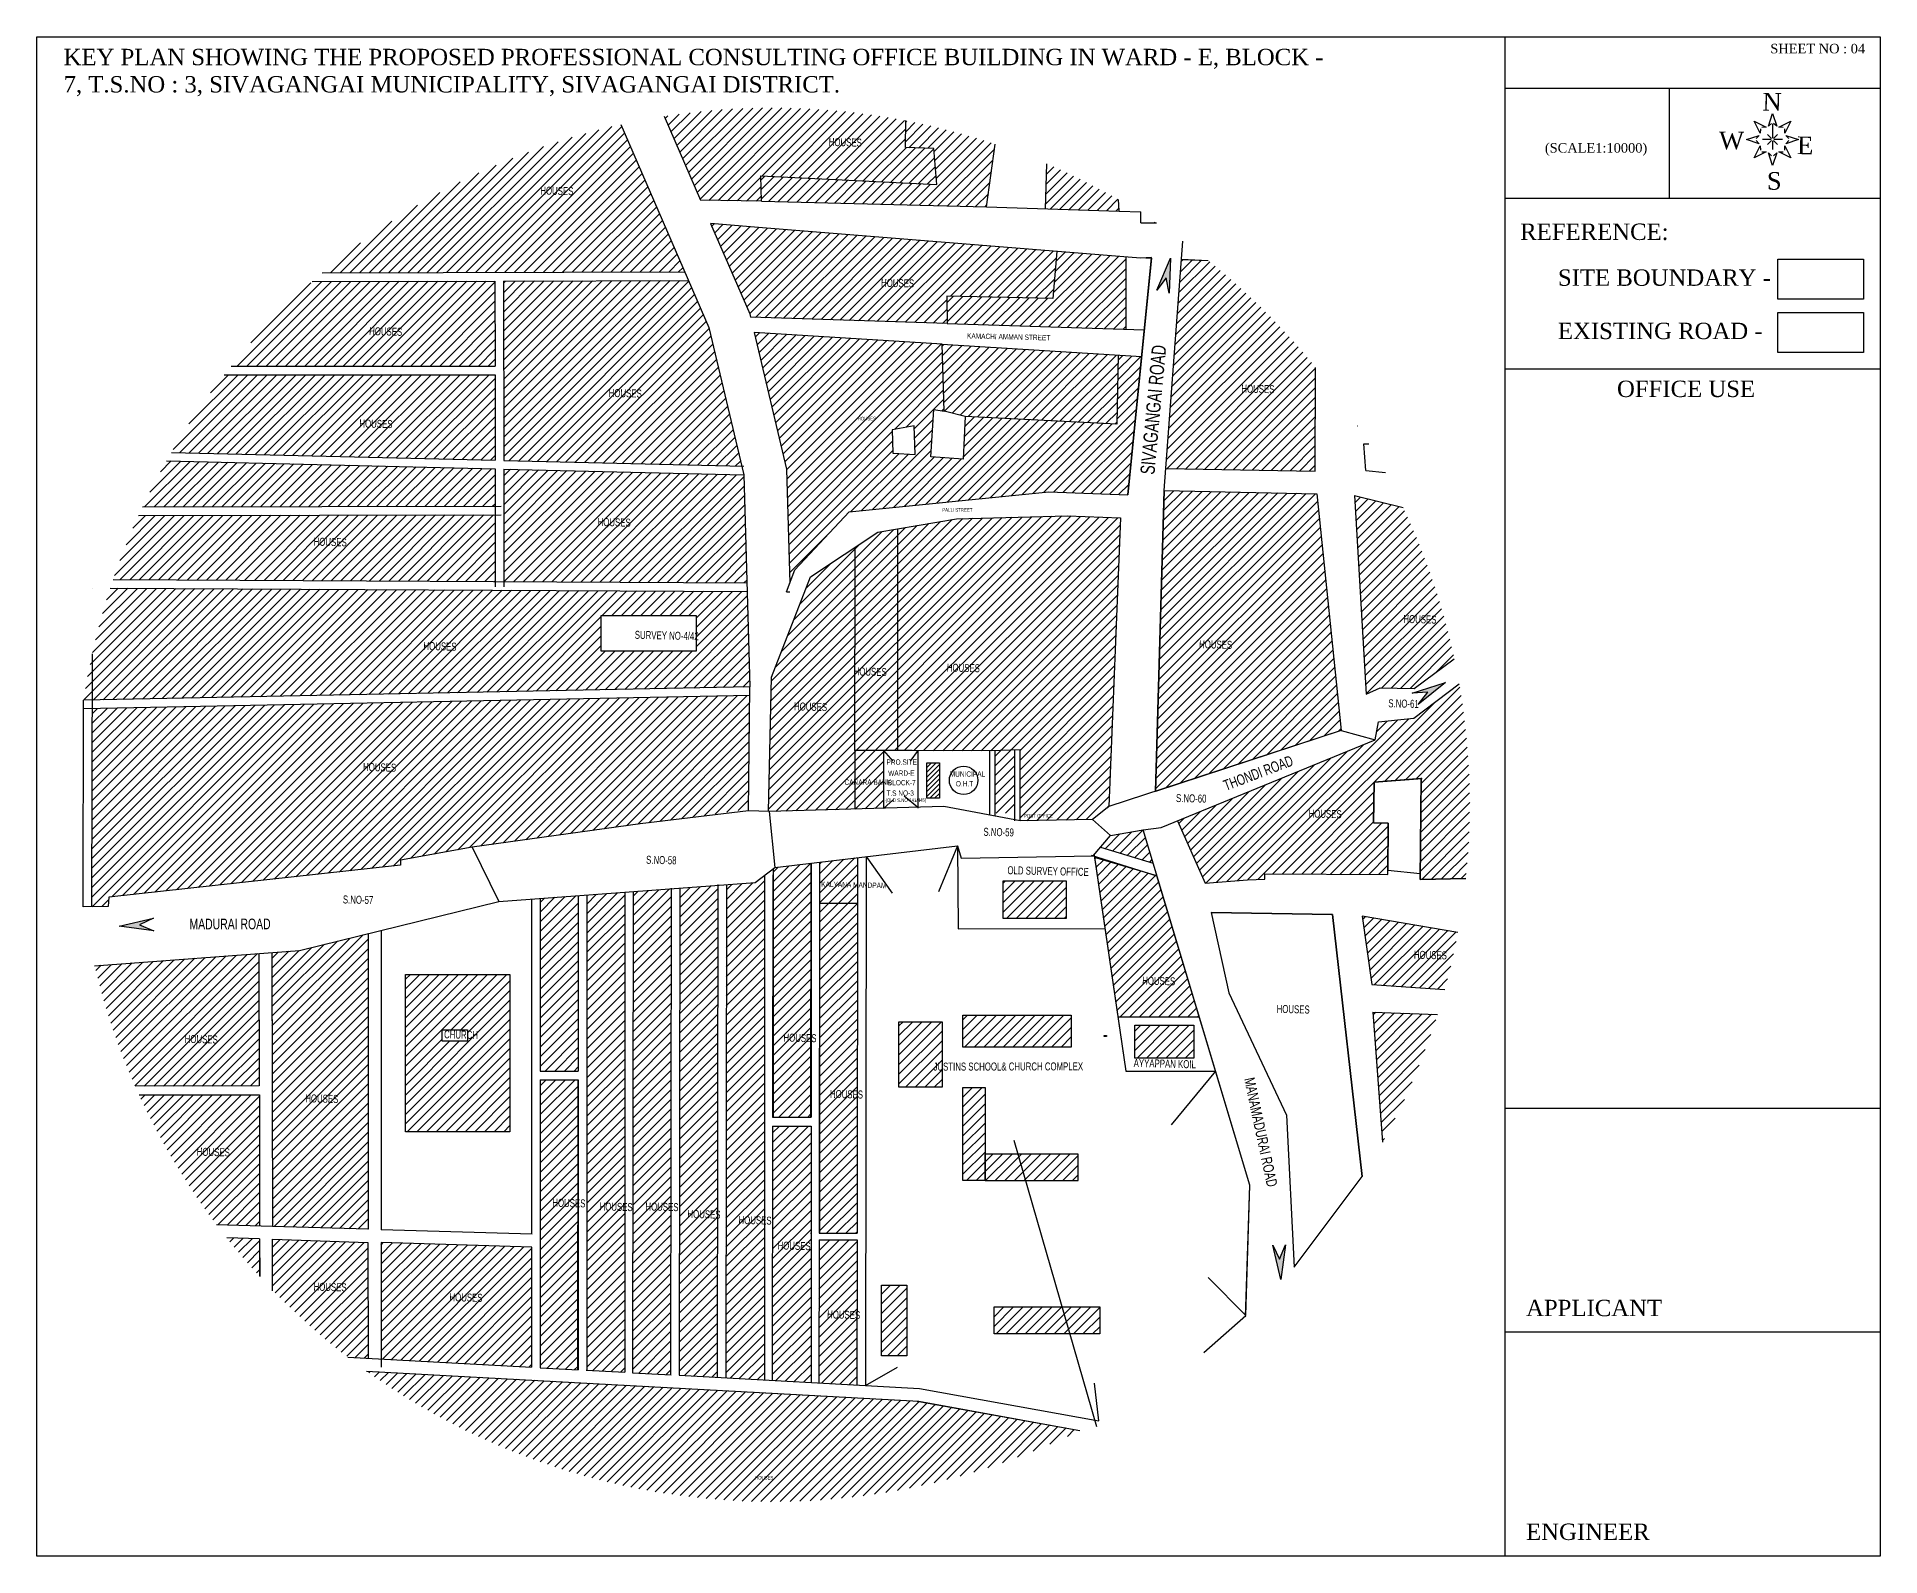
# Model space of a CAD drawing. Header units: metres. Extents: x 3520 to 17931, y 2577 to 6638.
# Drawn here: x 8420 to 9975, y 2774 to 4055 of the extents above; entities that cross this region are included whole.
import ezdxf

# ---------------------------------------------------------------- set-up
doc = ezdxf.new("R2010")
doc.units = ezdxf.units.M
doc.header["$MEASUREMENT"] = 0
doc.layers.add('LOCATION_PLAN', color=7, linetype='Continuous')
doc.styles.add('3', font='sanss___.ttf', dxfattribs={"width": 0.7, "height": 2})
doc.styles.add('ANAND', font='times.ttf')
doc.styles.get("Standard").update_dxf_attribs({"font": 'times.ttf'})
pattern_1 = [(45, (-4132928.9994, -2391192.935), (-4.0678315164, 4.0678315164), [])]
pattern_2 = [(45, (-4022.319, -4088.495), (-4.0678315, 4.0678315), [])]

msp = doc.modelspace()

# ---------------------------------------------------------------- hatches: boundary and pattern name
h = msp.add_hatch()
h.set_pattern_fill('ANSI31', color=8, scale=1.8119)
h.set_pattern_definition(pattern_2)
h.paths.add_polyline_path([(9153.257, 3984.705, 0.08733478), (8949.509, 3988.327), (8980.152, 3917.599), (9031.678, 3916.662), (9031.045, 3938.137), (9179.602, 3930.899), (9176.96, 3961.24), (9153.179, 3961.899)])
h = msp.add_hatch()
h.set_pattern_fill('ANSI31', color=8, scale=1.8119)
h.set_pattern_definition(pattern_1)
h.paths.add_polyline_path([(9016.616, 3685.907), (8814.2, 3690.845), (8814.288, 3595.859), (9019.257, 3594.787)])
h.paths.add_polyline_path([(8987.192, 3810.197), (8970.029, 3849.811), (8814.053, 3849.398), (8814.193, 3698.095), (9014.89, 3693.199)])
h.paths.add_polyline_path([(8806.805, 3849.379), (8652.78, 3848.971, 0.04213768), (8584.299, 3777.622), (8806.872, 3777.69)])
h.paths.add_polyline_path([(8806.879, 3770.443), (8578.523, 3770.373, 0.03370572), (8533.991, 3704.931), (8806.946, 3698.272)])
h.paths.add_polyline_path([(8806.989, 3652.186), (8506.302, 3651.615, 0.02474606), (8484.822, 3597.583), (8807.041, 3595.897)])
h.paths.add_polyline_path([(8913.024, 3981.384, 0.12136593), (8661.2, 3856.241), (8966.892, 3857.051)])
h = msp.add_hatch()
h.set_pattern_fill('ANSI31', color=8, scale=1.8119)
h.set_pattern_definition(pattern_1)
h.paths.add_polyline_path([(9339.018, 3869.617), (9280.566, 3874.32), (9277.222, 3834.585), (9187.814, 3836.773), (9188.252, 3813.58), (9339.018, 3808.766)])
h.paths.add_polyline_path([(9332.444, 3786.885), (9183.869, 3796.075), (9185.804, 3739.664), (9203.379, 3735.277), (9331.233, 3728.696)])
h.paths.add_polyline_path([(9228.661, 3964.776, 0.03320942), (9153.257, 3984.705), (9153.179, 3961.899), (9176.96, 3961.24), (9179.602, 3930.899), (9031.045, 3938.137), (9031.678, 3916.662), (9221.449, 3912.056)])
h.paths.add_polyline_path([(9272.251, 3948.145), (9270.986, 3910.396), (9333.282, 3908.307), (9332.688, 3918.078, 0.02873469)])
edge = h.paths.add_edge_path()
edge.add_line((9385.728, 3867.639), (9372.506, 3691.318))
edge.add_line((9372.506, 3691.318), (9498.601, 3688.92))
edge.add_line((9498.601, 3688.92), (9498.822, 3776.469))
edge.add_arc((9041.095, 3407.726), 587.78, 38.854809, 51.329466)
edge.add_line((9408.364, 3866.636), (9385.728, 3867.639))
h = msp.add_hatch()
h.set_pattern_fill('ANSI31', color=8, scale=1.8119)
h.set_pattern_definition(pattern_2)
h.paths.add_polyline_path([(9280.566, 3874.32), (9032.336, 3894.292), (8988.73, 3897.8), (9021.717, 3821.663), (9022.377, 3818.876), (9188.252, 3813.58), (9187.814, 3836.773), (9277.222, 3834.585)])
h.paths.add_polyline_path([(9183.869, 3796.075), (9025.455, 3805.874), (9052.732, 3690.655), (9055.516, 3594.597), (9059.804, 3605.723), (9105.53, 3654.641), (9274.06, 3671.6), (9340.688, 3668.991), (9352.218, 3785.662), (9332.444, 3786.885), (9331.233, 3728.696), (9203.379, 3735.277), (9201.621, 3699.302), (9174.38, 3701.057), (9177.016, 3740.98), (9185.804, 3739.664)])
h.paths.add_polyline_path([(9141.868, 3723.87), (9160.32, 3727.38), (9161.199, 3703.251), (9142.307, 3704.128)], flags=16)
h = msp.add_hatch(color=256)
h.dxf.hatch_style = 1
h.paths.add_polyline_path([(9376.65, 3868.749), (9365.118, 3841.993), (9372.996, 3852.01), (9375.376, 3839.17)])
h = msp.add_hatch()
h.set_pattern_fill('ANSI31', color=8, scale=1.8119)
h.set_pattern_definition(pattern_1)
h.paths.add_polyline_path([(8806.952, 3691.022), (8529.868, 3697.782, 0.01865403), (8509.67, 3658.869), (8806.982, 3659.434)])
h = msp.add_hatch()
h.set_pattern_fill('ANSI31', color=8, scale=1.8119)
h.set_pattern_definition(pattern_1)
h.paths.add_polyline_path([(9499.827, 3670.05), (9371.107, 3672.655), (9363.999, 3419.02), (9520.351, 3470.322)])
h = msp.add_hatch()
h.set_pattern_fill('ANSI31', color=8, scale=1.8119)
h.set_pattern_definition(pattern_1)
h.paths.add_polyline_path([(9572.762, 3658.357), (9531.85, 3668.455), (9541.66, 3500.895), (9553.262, 3506.384), (9581.965, 3505.774), (9615.846, 3530.799, 0.05745417)])
h = msp.add_hatch()
h.set_pattern_fill('ANSI31', color=8, scale=1.8119)
h.set_pattern_definition(pattern_1)
h.paths.add_polyline_path([(9110.701, 3624.989), (9073.042, 3599.948), (9040.076, 3515.322), (9037.497, 3401.92), (9038.111, 3401.897), (9110.225, 3403.963), (9110.226, 3453.591)])
h.paths.add_polyline_path([(9146.647, 3640.524), (9129.709, 3637.629), (9110.701, 3624.989), (9110.226, 3453.591), (9134.601, 3453.488), (9146.643, 3453.437)])
h.paths.add_polyline_path([(9134.601, 3453.488), (9110.226, 3453.591), (9110.225, 3403.963), (9134.599, 3404.661)])
h.paths.add_polyline_path([(9334.492, 3649.587), (9289.584, 3651.38), (9196.173, 3648.989), (9146.647, 3640.524), (9146.643, 3453.437), (9158.685, 3453.386), (9224.099, 3453.109), (9224.099, 3453.295), (9249.671, 3453.922), (9249.858, 3394.066), (9310.788, 3395.271), (9324.663, 3406.114)])
h = msp.add_hatch()
h.set_pattern_fill('ANSI31', color=8, scale=1.8119)
h.set_pattern_definition(pattern_2)
h.paths.add_polyline_path([(9019.467, 3587.538), (8482.405, 3590.348, 0.04136907), (8459.963, 3495.88), (9021.798, 3507.121)])
h.paths.add_polyline_path([(8896.518, 3567.289), (8976.527, 3567.289), (8976.527, 3537.337), (8896.518, 3537.337)], flags=16)
h.paths.add_polyline_path([(8923.503, 3546.387), (8961.152, 3546.452), (8961.14, 3553.508), (8923.49, 3553.442)], flags=8)
h.paths.add_polyline_path([(8745.692, 3537.388), (8759.425, 3537.412), (8759.416, 3542.116), (8745.684, 3542.092)], flags=24)
h = msp.add_hatch()
h.set_pattern_fill('ANSI31', color=8, scale=1.8119)
h.set_pattern_definition(pattern_1)
h.paths.add_polyline_path([(9021.713, 3499.87), (8467.198, 3488.775), (8466.911, 3321.691), (8480.601, 3321.927), (8481.21, 3329.836), (8727.136, 3356.629), (8727.136, 3360.877), (8787.636, 3371.996), (8929.407, 3391.664), (8979.905, 3397.675), (9020.591, 3404.358)])
h = msp.add_hatch()
h.set_pattern_fill('ANSI31', color=8, scale=1.8119)
h.set_pattern_definition(pattern_1)
h.paths.add_polyline_path([(9560.244, 3392.134), (9547.617, 3392.589), (9548.302, 3426.68), (9587.965, 3429.727), (9587.191, 3344.718), (9625.58, 3345.57, 0.02649229), (9628.875, 3407.726, 0.04358685), (9619.976, 3509.621), (9581.863, 3480.706), (9552.068, 3477.553), (9549.171, 3462.546), (9382.56, 3394.085), (9405.804, 3341.64), (9441.559, 3344.535), (9456.115, 3344.822), (9456.115, 3349.417), (9559.769, 3348.934)])
h.paths.add_polyline_path([(9618.893, 3299.862), (9538.177, 3313.728), (9546.26, 3256.222), (9607.839, 3251.882, 0.02095111)])
h.paths.add_polyline_path([(9601.616, 3230.801), (9547.229, 3232.858), (9555.404, 3123.17, 0.0499437)])
h = msp.add_hatch(color=256)
h.dxf.hatch_style = 1
h.paths.add_polyline_path([(9608.478, 3510.778), (9580.733, 3501.886), (9593.46, 3502.531), (9585.346, 3492.299)])
h = msp.add_hatch()
h.set_pattern_fill('ANSI31', color=256, scale=1.8119)
h.set_pattern_definition(pattern_1)
h.paths.add_polyline_path([(9245.142, 3453.811), (9228.629, 3453.406), (9228.629, 3400.666), (9245.308, 3400.518)])
h = msp.add_hatch()
h.set_pattern_fill('ANSI31', color=256, scale=0.90595)
h.set_pattern_definition([(45, (-2061859.8746, -1193654.715), (-2.0339157582, 2.0339157582), [])])
h.paths.add_polyline_path([(9181.706, 3443.022), (9171.032, 3443.022), (9171.032, 3413.252), (9181.706, 3413.252)])
h = msp.add_hatch()
h.set_pattern_fill('ANSI31', color=256, scale=1.8119)
h.set_pattern_definition(pattern_1)
h.paths.add_polyline_path([(9353.481, 3386.587), (9325.96, 3381.701), (9317.646, 3372.017), (9361.891, 3358.535)])
h = msp.add_hatch()
h.set_pattern_fill('ANSI31', color=8, scale=1.8119)
h.set_pattern_definition(pattern_1)
h.paths.add_polyline_path([(9112.612, 3363.13), (9080.624, 3359.328), (9080.624, 3046.265), (9112.19, 3046.265)])
h.paths.add_polyline_path([(9073.332, 3358.461), (9042.802, 3354.832), (9041.344, 3353.7), (9041.344, 3144.373), (9073.047, 3144.373)])
h.paths.add_polyline_path([(9034.097, 3348.071), (9026.29, 3342.008), (9002.02, 3340.231), (9001.466, 2924.424), (9034.097, 2922.647)])
h.paths.add_polyline_path([(8994.772, 3339.7), (8962.74, 3337.355), (8962.193, 2926.561), (8994.219, 2924.818)])
h.paths.add_polyline_path([(8955.492, 3336.824), (8923.46, 3334.478), (8922.92, 2928.699), (8954.946, 2926.956)])
h.paths.add_polyline_path([(8916.257, 3333.951), (8884.225, 3331.605), (8884.225, 2930.805), (8916.257, 2929.062)])
h.paths.add_polyline_path([(8876.932, 3331.071), (8844.945, 3328.728), (8844.945, 3183.087), (8876.735, 3183.087)])
h.paths.add_polyline_path([(8876.725, 3175.839), (8844.945, 3175.839), (8844.945, 2932.943), (8876.399, 2931.231)])
h = msp.add_hatch()
h.set_pattern_fill('ANSI31', color=8, scale=1.8119)
h.set_pattern_definition(pattern_1)
h.paths.add_polyline_path([(9396.175, 3221.742), (9346.457, 3221.742), (9346.457, 3194.11), (9396.175, 3194.11)])
h.paths.add_polyline_path([(9365.107, 3347.81), (9312.387, 3363.222), (9332.088, 3228.719), (9400.815, 3228.719)])
h = msp.add_hatch()
h.set_pattern_fill('ANSI31', color=8, scale=1.8119)
h.set_pattern_definition(pattern_1)
h.paths.add_polyline_path([(9288.588, 3343.55), (9235.329, 3343.55), (9235.329, 3311.747), (9288.588, 3311.747)])
h = msp.add_hatch(color=256)
h.dxf.hatch_style = 1
h.paths.add_polyline_path([(8507.135, 3306.318), (8518.853, 3312.083), (8490.033, 3305.306), (8518.911, 3301.444)])
h = msp.add_hatch()
h.set_pattern_fill('ANSI31', color=8, scale=1.8119)
h.set_pattern_definition(pattern_1)
h.paths.add_polyline_path([(8699.993, 3299.066), (8642.064, 3284.815), (8618.629, 3283.064), (8619.19, 3052.111), (8699.993, 3049.666), (8699.993, 3163.632)])
h = msp.add_hatch()
h.set_pattern_fill('ANSI31', color=8, scale=1.8119)
h.set_pattern_definition(pattern_1)
h.paths.add_polyline_path([(8607.76, 3282.252), (8469.223, 3271.901, 0.04567355), (8503.387, 3170.332), (8608.031, 3170.623)])
h = msp.add_hatch()
h.set_pattern_fill('ANSI31', color=8, scale=1.8119)
h.set_pattern_definition(pattern_1)
h.paths.add_polyline_path([(8783.681, 3217.856), (8783.681, 3208.242), (8762.205, 3208.242), (8762.205, 3217.856)])
h.paths.add_polyline_path([(8819.453, 3264.68), (8731.302, 3264.68), (8731.302, 3131.876), (8819.453, 3131.876)])
h = msp.add_hatch()
h.set_pattern_fill('ANSI31', color=8, scale=1.8119)
h.set_pattern_definition(pattern_1)
h.paths.add_polyline_path([(9183.879, 3224.59), (9147.567, 3224.59), (9147.567, 3169.618), (9183.879, 3169.618)])
h = msp.add_hatch()
h.set_pattern_fill('ANSI31', color=8, scale=1.8119)
h.set_pattern_definition(pattern_1)
h.paths.add_polyline_path([(9292.815, 3230.148), (9201.448, 3230.148), (9201.448, 3203.247), (9292.815, 3203.247)])
h = msp.add_hatch()
h.set_pattern_fill('ANSI31', color=8, scale=1.8119)
h.set_pattern_definition(pattern_1)
h.paths.add_polyline_path([(8608.309, 3163.032), (8506.669, 3163.032, 0.05439406), (8572.013, 3053.539), (8608.309, 3052.441)])
h = msp.add_hatch()
h.set_pattern_fill('ANSI31', color=8, scale=1.8119)
h.set_pattern_definition(pattern_1)
h.paths.add_polyline_path([(9220.191, 3113.104), (9220.191, 3169.245), (9201.448, 3169.245), (9201.448, 3090.881), (9220.191, 3090.881)])
h.paths.add_polyline_path([(9298.671, 3113.104), (9220.191, 3113.104), (9220.191, 3090.881), (9298.671, 3090.881)])
h = msp.add_hatch()
h.set_pattern_fill('ANSI31', color=8, scale=1.8119)
h.set_pattern_definition(pattern_1)
h.paths.add_polyline_path([(9073.377, 3136.598), (9041.018, 3136.598), (9040.732, 2922.286), (9073.377, 2920.509)])
h.paths.add_polyline_path([(9112.182, 3040.84), (9080.156, 3040.84), (9079.996, 2920.149), (9112.019, 2918.406)])
h = msp.add_hatch()
h.set_pattern_fill('ANSI31', color=8, scale=1.8119)
h.set_pattern_definition(pattern_1)
h.paths.add_polyline_path([(8699.707, 3038.431), (8619.323, 3041.226), (8619.323, 2998.343, 0.03621572), (8682.808, 2941.768), (8699.985, 2940.833)])
h.paths.add_polyline_path([(8837.697, 3034.624), (8710.864, 3038.461), (8710.864, 2940.241), (8837.697, 2933.338)])
h.paths.add_polyline_path([(8608.309, 3041.564), (8580.634, 3042.402, 0.01812858), (8608.309, 3010.004)])
h = msp.add_hatch(color=256)
h.dxf.hatch_style = 1
h.paths.add_polyline_path([(9473.501, 3036.308), (9468.575, 3024.555), (9462.862, 3036.298), (9469.51, 3007.448)])
h = msp.add_hatch()
h.set_pattern_fill('ANSI31', color=8, scale=1.8119)
h.set_pattern_definition(pattern_1)
h.paths.add_polyline_path([(9154.163, 3002.539), (9132.814, 3002.539), (9132.814, 2942.999), (9154.163, 2942.999)])
h = msp.add_hatch()
h.set_pattern_fill('ANSI31', color=256, scale=1.8119)
h.set_pattern_definition(pattern_1)
h.paths.add_polyline_path([(9316.851, 2984.215), (9227.778, 2984.215), (9227.778, 2961.428), (9316.851, 2961.428)])
h = msp.add_hatch()
h.set_pattern_fill('ANSI31', color=8, scale=1.8119)
h.set_pattern_definition(pattern_1)
h.paths.add_polyline_path([(9300.058, 2880.067), (9163.502, 2904.716), (9024.778, 2912.267), (8884.225, 2919.918), (8698.629, 2930.02, 0.27627857)])

# ---------------------------------------------------------------- linework, layer by layer
for p, q in [((9658.46, 4055.343), (9658.46, 2774.014)), ((9658.46, 4012.092), (9975.008, 4012.092)), ((9797.163, 4012.092), (9797.163, 3919.385)), ((9658.46, 3919.385), (9975.008, 3919.385))]:
    msp.add_line(p, q)
at = {"color": 1, "linetype": 'Continuous'}
for p, q in [((8913.024, 3981.384), (8987.192, 3810.197)), ((8949.509, 3988.327), (8980.152, 3917.599)), ((9153.179, 3961.899), (9153.257, 3984.705)), ((9221.449, 3912.056), (9228.661, 3964.776)), ((9176.96, 3961.24), (9153.179, 3961.899)), ((9179.602, 3930.899), (9176.96, 3961.24)), ((9031.678, 3916.662), (9031.045, 3938.137)), ((9031.045, 3938.137), (9179.602, 3930.899)), ((9270.986, 3910.396), (9272.251, 3948.145)), ((9333.282, 3908.307), (9332.688, 3918.078)), ((9031.678, 3916.662), (9221.449, 3912.056)), ((9221.449, 3912.056), (9333.282, 3908.307)), ((9333.282, 3908.307), (9351.644, 3907.691)), ((9351.554, 3898.607), (9351.644, 3907.691)), ((8988.73, 3897.8), (9021.717, 3821.663)), ((9351.257, 3868.632), (9032.336, 3894.292)), ((9351.554, 3898.607), (9364.673, 3898.422)), ((9280.566, 3874.32), (9277.222, 3834.585)), ((9339.018, 3808.766), (9339.018, 3869.617)), ((9340.688, 3668.991), (9360.482, 3869.29)), ((9360.482, 3869.29), (9351.257, 3868.632)), ((9355.869, 3868.961), (9360.429, 3868.759)), ((9385.728, 3867.639), (9408.364, 3866.636)), ((9277.222, 3834.585), (9187.814, 3836.773)), ((9187.814, 3836.773), (9188.252, 3813.58)), ((8987.192, 3810.197), (9016.616, 3685.907)), ((9021.717, 3821.663), (9022.377, 3818.876)), ((9188.252, 3813.58), (9354.452, 3808.273)), ((9025.455, 3805.874), (9052.732, 3690.655)), ((9183.869, 3796.075), (9352.218, 3785.662)), ((9185.804, 3739.664), (9183.869, 3796.075)), ((9332.444, 3786.885), (9331.233, 3728.696)), ((9498.601, 3688.92), (9498.822, 3776.469)), ((9174.38, 3701.057), (9177.016, 3740.98)), ((9177.016, 3740.98), (9185.804, 3739.664)), ((9203.379, 3735.277), (9201.621, 3699.302)), ((9331.233, 3728.696), (9203.379, 3735.277)), ((9160.32, 3727.38), (9141.868, 3723.87)), ((9141.868, 3723.87), (9142.307, 3704.128)), ((9161.199, 3703.251), (9160.32, 3727.38)), ((9142.307, 3704.128), (9161.199, 3703.251)), ((9201.621, 3699.302), (9174.38, 3701.057)), ((9016.616, 3685.907), (9021.798, 3507.121)), ((9052.732, 3690.655), (9055.516, 3594.597)), ((9372.506, 3691.318), (9498.601, 3688.92)), ((9105.53, 3654.641), (9274.06, 3671.6)), ((9274.06, 3671.6), (9340.688, 3668.991)), ((9059.804, 3605.723), (9105.53, 3654.641)), ((9073.042, 3599.948), (9129.709, 3637.629)), ((9129.709, 3637.629), (9196.173, 3648.989)), ((9196.173, 3648.989), (9289.584, 3651.38)), ((9289.584, 3651.38), (9334.492, 3649.587)), ((9334.492, 3649.587), (9324.663, 3406.114)), ((9040.076, 3515.322), (9073.042, 3599.948)), ((9052.728, 3587.364), (9059.804, 3605.723)), ((9037.497, 3401.92), (9040.076, 3515.322)), ((9020.569, 3402.515), (9021.798, 3507.121)), ((9581.863, 3480.706), (9619.976, 3509.621)), ((9549.171, 3462.546), (9552.068, 3477.553)), ((9552.068, 3477.553), (9581.863, 3480.706)), ((9368.77, 3388.419), (9549.171, 3462.546)), ((9185.308, 3406.114), (9038.111, 3401.897)), ((9249.858, 3394.066), (9185.308, 3406.114)), ((9324.663, 3406.114), (9310.788, 3395.271)), ((8929.407, 3391.664), (8787.636, 3371.996)), ((9020.727, 3402.534), (8929.407, 3391.664)), ((9038.111, 3401.897), (9020.727, 3402.534)), ((9310.788, 3395.271), (9249.858, 3394.066)), ((9311.282, 3364.603), (9325.96, 3381.701)), ((9325.96, 3381.701), (9353.481, 3386.587)), ((9353.481, 3386.587), (9368.77, 3388.419)), ((8787.636, 3371.996), (8727.136, 3360.877)), ((8727.136, 3360.877), (8727.136, 3356.629)), ((9042.802, 3354.832), (9196.918, 3373.152)), ((9196.918, 3373.152), (9199.976, 3362.771)), ((9199.976, 3362.771), (9311.282, 3364.603)), ((8727.136, 3356.629), (8481.21, 3329.836)), ((9026.29, 3342.008), (9042.802, 3354.832)), ((8481.21, 3329.836), (8480.601, 3321.927)), ((8810.23, 3326.186), (9026.29, 3342.008)), ((8480.601, 3321.927), (8459.664, 3321.567)), ((8642.064, 3284.815), (8810.23, 3326.186)), ((8469.223, 3271.901), (8642.064, 3284.815)), ((8682.808, 2941.768), (8837.697, 2933.338)), ((8844.945, 2932.943), (8876.977, 2931.2)), ((8883.647, 2930.837), (8916.257, 2929.062)), ((8922.92, 2928.699), (8955.537, 2926.924)), ((8962.193, 2926.561), (9164.768, 2915.535)), ((9164.768, 2915.535), (9316.059, 2888.225))]:
    msp.add_line(p, q, dxfattribs=at)
at = {"ltscale": 10}
for p, q in [((9873.838, 3974.187), (9868.82, 3984.191)), ((9868.82, 3984.191), (9878.825, 3979.173)), ((9880.741, 3979.967), (9884.267, 3990.59)), ((9883.434, 3982.411), (9880.741, 3979.967)), ((9884.267, 3990.59), (9887.793, 3979.967)), ((9884.267, 3982.073), (9884.267, 3969.857)), ((9887.793, 3979.967), (9885.1, 3982.411)), ((9889.71, 3979.173), (9899.714, 3984.191)), ((9899.714, 3984.191), (9894.696, 3974.187)), ((9862.422, 3968.744), (9873.044, 3972.27)), ((9873.044, 3965.218), (9862.422, 3968.744)), ((9873.044, 3972.27), (9870.6, 3969.578)), ((9870.6, 3967.911), (9873.044, 3965.218)), ((9874.014, 3977.819), (9873.838, 3974.187)), ((9878.825, 3979.173), (9875.193, 3978.997)), ((9883.155, 3968.744), (9875.841, 3968.744)), ((9884.267, 3967.632), (9884.267, 3960.318)), ((9885.054, 3969.531), (9888.48, 3972.957)), ((9885.054, 3967.958), (9888.48, 3964.531)), ((9892.693, 3968.744), (9885.379, 3968.744)), ((9893.342, 3978.997), (9889.71, 3979.173)), ((9894.696, 3974.187), (9894.52, 3977.819)), ((9897.934, 3969.578), (9895.49, 3972.27)), ((9895.49, 3972.27), (9906.113, 3968.744)), ((9906.113, 3968.744), (9895.49, 3965.218)), ((9895.49, 3965.218), (9897.934, 3967.911)), ((9868.82, 3953.297), (9873.838, 3963.302)), ((9878.825, 3958.315), (9868.82, 3953.297)), ((9873.838, 3963.302), (9874.014, 3959.67)), ((9875.193, 3958.491), (9878.825, 3958.315)), ((9884.267, 3946.899), (9880.741, 3957.521)), ((9880.741, 3957.521), (9883.434, 3955.077)), ((9887.793, 3957.521), (9884.267, 3946.899)), ((9885.1, 3955.077), (9887.793, 3957.521)), ((9889.71, 3958.315), (9893.342, 3958.491)), ((9899.714, 3953.297), (9889.71, 3958.315)), ((9894.52, 3959.67), (9894.696, 3963.302)), ((9894.696, 3963.302), (9899.714, 3953.297))]:
    msp.add_line(p, q, dxfattribs=at)
at = {"color": 1}
for p, q in [((9031.678, 3916.662), (8980.152, 3917.599)), ((9032.336, 3894.292), (8988.73, 3897.8)), ((9363.187, 3898.443), (9363.271, 3899.344)), ((9371.107, 3672.655), (9386.882, 3883.033)), ((8661.2, 3856.241), (8966.892, 3857.051)), ((8806.799, 3856.639), (8806.799, 3856.627)), ((8652.78, 3848.971), (8806.805, 3849.379)), ((8806.805, 3849.379), (8806.872, 3777.69)), ((8814.053, 3849.398), (8970.029, 3849.811)), ((8814.053, 3849.398), (8814.193, 3698.095)), ((9188.252, 3813.58), (9022.377, 3818.876)), ((9183.869, 3796.075), (9025.455, 3805.874)), ((8584.299, 3777.622), (8806.872, 3777.69)), ((8578.523, 3770.373), (8806.879, 3770.443)), ((8806.879, 3770.443), (8806.946, 3698.272)), ((9203.379, 3735.277), (9185.804, 3739.664)), ((9534.579, 3727.036), (9534.211, 3727.042)), ((8533.991, 3704.931), (8806.946, 3698.272)), ((9539.63, 3712.098), (9543.877, 3712.186)), ((9541.319, 3689.575), (9539.63, 3712.098)), ((8529.868, 3697.782), (8806.952, 3691.022)), ((8806.952, 3691.022), (8807.045, 3591.517)), ((8814.193, 3698.095), (9016.793, 3693.153)), ((8814.2, 3690.845), (9016.616, 3685.907)), ((8814.2, 3690.845), (8814.292, 3591.524)), ((9541.319, 3689.575), (9557.815, 3687.879)), ((9371.107, 3672.655), (9363.999, 3419.02)), ((9371.107, 3672.655), (9499.827, 3670.05)), ((9499.827, 3670.05), (9520.351, 3470.322)), ((8509.67, 3658.869), (8812.108, 3659.444)), ((9531.85, 3668.455), (9572.762, 3658.357)), ((9531.85, 3668.455), (9541.66, 3500.895)), ((8506.302, 3651.615), (8812.122, 3652.196)), ((9146.643, 3453.437), (9146.647, 3640.524)), ((9110.226, 3453.591), (9110.701, 3624.989)), ((8484.822, 3597.583), (9019.257, 3594.787)), ((8467.347, 3590.427), (8467.373, 3590.427)), ((8482.405, 3590.348), (9019.467, 3587.538)), ((9052.728, 3587.364), (9055.478, 3587.35)), ((8466.911, 3321.554), (8467.278, 3535.081)), ((9581.965, 3505.774), (9615.846, 3530.799)), ((9021.798, 3507.121), (8459.963, 3495.88)), ((9021.943, 3499.875), (8460.108, 3488.633)), ((9541.66, 3500.895), (9553.262, 3506.384)), ((9553.262, 3506.384), (9581.965, 3505.774)), ((9580.388, 3501.868), (9608.478, 3510.778)), ((9593.46, 3502.531), (9580.471, 3501.802)), ((9608.478, 3510.778), (9585.346, 3492.299)), ((9585.346, 3492.299), (9593.46, 3502.531)), ((8459.664, 3321.567), (8459.963, 3495.88)), ((9520.351, 3470.322), (9324.663, 3406.114)), ((9520.351, 3470.322), (9549.171, 3462.546)), ((9110.226, 3453.591), (9110.225, 3403.963)), ((9134.601, 3453.488), (9110.226, 3453.591)), ((9134.601, 3453.488), (9134.599, 3404.661)), ((9158.685, 3453.386), (9134.601, 3453.488)), ((9134.601, 3453.488), (9142.464, 3444.574)), ((9163.437, 3453.366), (9156.944, 3444.366)), ((9223.809, 3453.11), (9158.685, 3453.386)), ((9163.437, 3453.366), (9163.437, 3404.781)), ((9250.154, 3453.934), (9224.099, 3453.295)), ((9224.099, 3398.874), (9224.099, 3453.295)), ((9228.629, 3398.029), (9228.629, 3453.406)), ((9245.328, 3394.052), (9245.142, 3453.811)), ((9249.858, 3394.066), (9249.671, 3453.922)), ((9547.617, 3392.589), (9548.302, 3426.68)), ((9548.302, 3426.68), (9588.799, 3429.791)), ((9587.972, 3430.469), (9587.191, 3344.718)), ((9134.599, 3404.661), (9142.874, 3412.148)), ((9163.437, 3405.487), (9151.972, 3414.838)), ((9038.111, 3401.897), (9042.802, 3354.832)), ((9310.788, 3395.271), (9325.96, 3381.701)), ((9382.56, 3394.085), (9405.804, 3341.64)), ((9560.244, 3392.134), (9547.617, 3392.589)), ((9559.769, 3348.934), (9560.244, 3392.134)), ((9443.326, 3086.938), (9353.481, 3386.587)), ((8787.636, 3371.996), (8810.23, 3326.186)), ((9073.332, 3358.461), (9073.047, 3144.373)), ((9073.377, 3358.467), (9073.377, 3144.373)), ((9080.58, 3359.118), (9080.164, 3046.265)), ((9080.624, 3359.328), (9080.624, 3046.265)), ((9112.612, 3363.13), (9112.19, 3046.265)), ((9119.86, 3363.992), (9119.266, 2918.012)), ((9119.86, 3363.992), (9141.721, 3333.16)), ((9196.918, 3373.152), (9180.88, 3334.379)), ((9196.918, 3373.152), (9197.482, 3303.116)), ((9309.563, 3365.125), (9365.107, 3347.81)), ((9312.053, 3365.501), (9338.772, 3183.087)), ((9317.646, 3372.017), (9361.891, 3358.535)), ((9034.097, 3348.071), (9034.097, 2922.647)), ((9041.3, 3348.723), (9041.028, 3144.373)), ((9041.344, 3353.7), (9041.344, 3144.373)), ((9405.804, 3341.64), (9441.559, 3344.535)), ((9441.559, 3344.535), (9456.115, 3344.822)), ((9456.115, 3344.822), (9456.115, 3349.417)), ((9456.115, 3349.417), (9559.769, 3348.934)), ((9587.191, 3344.718), (9625.58, 3345.57)), ((8837.697, 3328.197), (8837.697, 3045.5)), ((8844.945, 3328.728), (8844.945, 3183.087)), ((8876.977, 3331.074), (8876.977, 3183.087)), ((8884.225, 3331.605), (8884.225, 2930.805)), ((8916.257, 3333.951), (8916.257, 2929.062)), ((8923.46, 3334.602), (8922.92, 2928.699)), ((8955.493, 3337.488), (8954.946, 2926.956)), ((8962.74, 3337.478), (8962.193, 2926.561)), ((8994.773, 3340.365), (8994.219, 2924.818)), ((9002.02, 3340.355), (9001.466, 2924.424)), ((9080.535, 3324.675), (9112.56, 3324.675)), ((9410.87, 3316.754), (9513.203, 3315.124)), ((9410.87, 3316.754), (9425.624, 3249.191)), ((9513.203, 3315.124), (9538.244, 3094.151)), ((9618.893, 3299.862), (9538.177, 3313.728)), ((9538.177, 3313.728), (9546.26, 3256.222)), ((8699.993, 3299.066), (8699.993, 3049.666)), ((8710.864, 3301.741), (8710.864, 3049.338)), ((9197.482, 3303.116), (9321.143, 3303.444)), ((8607.76, 3282.252), (8608.031, 3170.623)), ((8618.629, 3283.064), (8618.902, 3170.654)), ((8618.629, 3283.064), (8619.19, 3052.111)), ((9425.624, 3249.191), (9474.243, 3146.029)), ((9546.26, 3256.222), (9607.839, 3251.882)), ((9332.088, 3228.719), (9400.815, 3228.719)), ((9547.229, 3232.858), (9601.616, 3230.801)), ((9547.229, 3232.858), (9555.404, 3123.17)), ((8844.945, 3183.087), (8876.977, 3183.087)), ((8844.945, 3175.839), (8844.945, 2932.943)), ((8844.945, 3175.839), (8876.977, 3175.839)), ((8876.725, 3175.839), (8876.399, 2931.231)), ((8876.977, 3175.839), (8876.977, 2931.2)), ((8883.973, 3175.839), (8884.225, 3175.839)), ((8883.982, 3183.087), (8884.225, 3183.087)), ((9338.772, 3183.087), (9414.497, 3183.087)), ((9414.497, 3183.087), (9376.98, 3137.731)), ((8608.031, 3170.623), (8503.387, 3170.332)), ((8699.993, 3163.632), (8699.993, 3049.666)), ((9033.781, 3144.373), (9034.097, 3144.373)), ((9041.028, 3144.373), (9073.377, 3144.373)), ((9080.294, 3144.373), (9080.624, 3144.373)), ((9474.243, 3146.029), (9480.915, 3017.797)), ((9033.77, 3136.598), (9034.097, 3136.598)), ((9041.018, 3136.598), (9040.732, 2922.286)), ((9041.018, 3136.598), (9073.377, 3136.598)), ((9073.377, 3136.598), (9073.377, 2920.198)), ((9080.284, 3136.598), (9080.624, 3136.598)), ((9244.3, 3124.697), (9314.166, 2883.242)), ((9439.662, 2975.718), (9443.326, 3086.938)), ((8619.19, 3052.111), (8572.013, 3053.539)), ((8699.993, 3049.666), (8619.19, 3052.111)), ((8838.15, 3045.486), (8710.864, 3049.338)), ((8608.344, 3041.563), (8580.634, 3042.402)), ((8608.344, 3041.563), (8608.421, 3009.883)), ((8710.864, 3038.461), (8710.864, 2933.338)), ((8837.821, 3034.62), (8710.864, 3038.461)), ((8837.697, 3034.624), (8837.697, 2933.338)), ((9072.909, 3040.84), (9073.377, 3040.84)), ((9072.916, 3046.265), (9073.377, 3046.265)), ((9080.156, 3040.84), (9079.996, 2920.149)), ((9080.156, 3040.84), (9112.182, 3040.84)), ((9080.164, 3046.265), (9112.19, 3046.265)), ((9112.182, 3040.84), (9112.019, 2918.406)), ((9440.055, 2976.837), (9408.297, 3009.075)), ((8682.808, 2941.768), (8837.697, 2933.338)), ((8698.629, 2930.02), (8884.225, 2919.918)), ((8844.945, 2932.943), (8876.977, 2931.2)), ((8883.647, 2930.837), (8916.257, 2929.062)), ((8922.92, 2928.699), (8955.537, 2926.924)), ((8962.193, 2926.561), (9164.768, 2915.535)), ((9119.266, 2918.012), (9146.334, 2933.509)), ((8915.658, 2918.207), (9164.177, 2904.68)), ((9112.005, 2907.519), (9112.004, 2907.135)), ((9164.768, 2915.535), (9316.059, 2888.225)), ((9316.059, 2888.225), (9312.476, 2920.022)), ((9162.837, 2904.836), (9300.058, 2880.067))]:
    msp.add_line(p, q, dxfattribs=at)
at = {"color": 3}
for p, q in [((9658.46, 3919.385), (9975.008, 3919.385)), ((9658.46, 3775.231), (9975.008, 3775.231)), ((9658.46, 3151.724), (9975.008, 3151.724)), ((9658.46, 2963.289), (9975.008, 2963.289))]:
    msp.add_line(p, q, dxfattribs=at)
msp.add_lwpolyline([(8420.498, 4055.343), (9975.008, 4055.343), (9975.008, 2774.014), (8420.498, 2774.014)], close=True, dxfattribs=at)
at = {"ltscale": 10}
for points in [[(9880.054, 3972.957), (9883.481, 3969.531)], [(9880.054, 3964.531), (9883.481, 3967.958)]]:
    msp.add_lwpolyline(points, dxfattribs=at)
at = {"color": 1}
for points in [[(9360.429, 3868.759), (9340.688, 3668.991)], [(9365.01, 3841.741), (9376.65, 3868.749), (9375.376, 3839.17), (9372.996, 3852.01), (9364.905, 3841.722)], [(9385.746, 3867.89), (9408.364, 3866.636)], [(9372.506, 3691.318), (9498.601, 3688.92), (9498.822, 3776.469)], [(9363.999, 3419.02), (9371.107, 3672.655), (9499.827, 3670.05), (9520.351, 3470.322), (9363.999, 3419.02)], [(9580.471, 3501.802), (9608.478, 3510.778), (9585.346, 3492.299), (9593.46, 3502.531), (9580.388, 3501.868)], [(9625.58, 3345.57), (9587.191, 3344.718), (9587.965, 3429.727), (9548.302, 3426.68), (9547.617, 3392.589), (9560.244, 3392.134), (9559.809, 3352.564)], [(9404.672, 2945.884), (9440.055, 2976.837), (9443.326, 3086.938), (9365.107, 3347.81), (9312.387, 3363.222), (9338.772, 3183.087)], [(9559.809, 3352.564), (9587.236, 3349.648)], [(8519.183, 3301.408), (8490.033, 3305.306), (8518.853, 3312.083), (8507.135, 3306.318), (8519.23, 3301.312)], [(9480.915, 3017.797), (9538.244, 3094.151), (9513.203, 3315.124), (9410.87, 3316.754), (9425.624, 3249.191), (9474.243, 3146.029), (9480.915, 3017.797)], [(8506.669, 3163.032), (8608.309, 3163.032), (8608.309, 3052.441)], [(8608.309, 3041.564), (8608.309, 3010.004)], [(8619.323, 2997.645), (8619.323, 3041.226), (8699.707, 3038.431), (8699.985, 2940.833)], [(9473.538, 3036.58), (9469.51, 3007.448), (9462.862, 3036.298), (9468.575, 3024.555), (9473.634, 3036.627)], [(8698.629, 2930.02), (8884.225, 2919.918), (9024.778, 2912.267), (9164.177, 2904.68), (9292.214, 2881.482)]]:
    msp.add_lwpolyline(points, dxfattribs=at)
for points in [[(9888.824, 3867.741), (9961.088, 3867.741), (9961.088, 3834.029), (9888.824, 3834.029)], [(9888.824, 3822.792), (9961.088, 3822.792), (9961.088, 3789.08), (9888.824, 3789.08)], [(8896.518, 3567.289), (8976.527, 3567.289), (8976.527, 3537.337), (8896.518, 3537.337)], [(9171.032, 3443.022), (9181.706, 3443.022), (9181.706, 3413.252), (9171.032, 3413.252)], [(9235.329, 3343.55), (9288.588, 3343.55), (9288.588, 3311.747), (9235.329, 3311.747)], [(8731.302, 3264.68), (8819.453, 3264.68), (8819.453, 3131.876), (8731.302, 3131.876)], [(8762.205, 3217.856), (8783.681, 3217.856), (8783.681, 3208.242), (8762.205, 3208.242)], [(9147.567, 3224.59), (9183.879, 3224.59), (9183.879, 3169.618), (9147.567, 3169.618)], [(9201.448, 3230.148), (9292.815, 3230.148), (9292.815, 3203.247), (9201.448, 3203.247)], [(9346.457, 3221.742), (9396.175, 3221.742), (9396.175, 3194.11), (9346.457, 3194.11)], [(9320.578, 3213.031), (9322.534, 3213.031), (9322.534, 3212.146), (9320.578, 3212.146)], [(9201.448, 3169.245), (9220.191, 3169.245), (9220.191, 3090.881), (9201.448, 3090.881)], [(9220.191, 3090.881), (9220.191, 3090.881), (9220.191, 3113.104), (9220.191, 3113.104)], [(9220.191, 3090.881), (9298.671, 3090.881), (9298.671, 3113.104), (9220.191, 3113.104)], [(9132.814, 3002.539), (9154.163, 3002.539), (9154.163, 2942.999), (9132.814, 2942.999)], [(9227.778, 2984.215), (9316.851, 2984.215), (9316.851, 2961.428), (9227.778, 2961.428)]]:
    msp.add_lwpolyline(points, close=True, dxfattribs=at)
msp.add_circle((9202.038, 3428.346), 11.997, dxfattribs=at)
at = {"layer": 'LOCATION_PLAN', "color": 7}
msp.add_lwpolyline([(8420.498, 4055.343), (9975.008, 4055.343), (9975.008, 2774.014), (8420.498, 2774.014)], close=True, dxfattribs=at)

# ---------------------------------------------------------------- texts
at = {"style": 'ANAND'}
for s, p in [('SHEET NO : 04', (9882.404, 4041.439)), ('(SCALE1:10000)', (9692.274, 3957.7))]:
    msp.add_text(s, height=8.03732, dxfattribs=at).set_placement(p)
for s, p in [('N', (9875.713, 3993.193)), ('W', (9838.962, 3960.603)), ('E', (9904.91, 3956.452))]:
    msp.add_text(s, height=14.878, rotation=359.40258).set_placement(p)
at = {"color": 1, "style": '3', "width": 0.7}
for s, height, rotation, p in [('HOUSES', 6.75, 358.713125, (9088.28, 3963.344)), ('HOUSES', 6.75, 358.713125, (8845.037, 3922.389)), ('HOUSES', 6.75, 358.713125, (9132.397, 3844.596)), ('HOUSES', 6.75, 358.713125, (8700.678, 3803.808)), ('KAMACHI AMMAN STREET', 4.5, 358.713125, (9204.91, 3800.903)), ('SIVAGANGAI ROAD', 12, 84.737976, (9362.969, 3685.828)), ('HOUSES', 6.75, 358.713125, (9436.27, 3755.349)), ('HOUSES', 6.75, 358.713125, (8902.699, 3751.703)), ('HOUSES', 6.75, 358.713125, (8692.452, 3725.957)), ('HOUSES', 3, 0.1, (9112.715, 3731.915)), ('PALLI STREET', 3, 0.1, (9184.068, 3654.848)), ('HOUSES', 6.75, 358.713125, (8893.37, 3642.853)), ('HOUSES', 6.75, 358.713125, (8653.857, 3626.27)), ('HOUSES', 6.75, 358.713125, (9572.898, 3561.081)), ('HOUSES', 6.75, 358.713125, (8746.474, 3538.264)), ('SURVEY NO-4/42', 6.75, 358.713125, (8924.676, 3547.7)), ('HOUSES', 6.75, 358.713125, (9400.63, 3539.784)), ('HOUSES', 6.75, 358.713125, (9109.276, 3516.858)), ('HOUSES', 6.75, 358.713125, (9187.836, 3520.063)), ('HOUSES', 6.75, 358.713125, (9058.983, 3487.336)), ('S.NO-61', 6.75, 358.713125, (9560.169, 3489.95)), ('HOUSES', 6.75, 358.713125, (8695.553, 3436.221)), ('PRO.SITE', 4.5, 0.1, (9137.045, 3441.453)), ('WARD-E', 4.5, 0.1, (9138.447, 3432.095)), ('MUNICIPAL', 4.5, 0.1, (9190.375, 3431.338)), ('THONDI ROAD', 9, 20.849338, (9423.36, 3419.354)), ('CANARA BANK', 4.5, 0.1, (9101.619, 3424.511)), ('BLOCK-7', 4.5, 0.1, (9138.183, 3424.055)), ('O.H.T', 4.5, 0.1, (9195.523, 3423.167)), ('(OLD S.NO-141/445)', 3, 0.1, (9136.229, 3410.076)), ('T.S NO-3', 4.5, 0.1, (9136.92, 3415.264)), ('S.NO-60', 6.75, 358.713125, (9381.136, 3410.033)), ('POST OFFICE', 3, 0.1, (9252.912, 3396.868)), ('HOUSES', 6.75, 358.713125, (9492.974, 3396.961)), ('S.NO-59', 6.75, 358.713125, (9218.725, 3381.547)), ('S.NO-58', 6.75, 358.713125, (8934.22, 3358)), ('KALYANA MANDPAM', 4.5, 358.713125, (9081.951, 3338.541)), ('OLD SURVEY OFFICE', 6.75, 358.713125, (9238.981, 3349.163)), ('S.NO-57', 6.75, 358.713125, (8678.485, 3324.509)), ('MADURAI ROAD', 9, 0.1, (8549.205, 3302.587)), ('HOUSES', 6.75, 358.713125, (9581.722, 3277.902)), ('HOUSES', 6.75, 358.713125, (9352.613, 3256.038)), ('HOUSES', 6.75, 358.713125, (9465.988, 3232.224)), ('HOUSES', 6.75, 358.713125, (8545.12, 3206.939)), ('CHURCH ', 6.75, 358.713125, (8763.864, 3210.77)), ('HOUSES', 6.75, 358.713125, (9050.082, 3208.041)), ('JUSTINS SCHOOL& CHURCH COMPLEX', 6.75, 0.1, (9176.687, 3183.488)), ('AYYAPPAN KOIL', 6.75, 358.713125, (9345.421, 3186.573)), ('MANAMADURAI ROAD', 9, 282.069916, (9438.496, 3176.554)), ('HOUSES', 6.75, 358.713125, (8646.809, 3156.802)), ('HOUSES', 6.75, 358.713125, (9089.266, 3160.54)), ('HOUSES', 6.75, 358.713125, (8555.268, 3111.748)), ('HOUSES', 6.75, 358.713125, (8855.16, 3068.733)), ('HOUSES', 6.75, 358.713125, (8895.036, 3065.574)), ('HOUSES', 6.75, 358.713125, (8933.657, 3065.574)), ('HOUSES', 6.75, 358.713125, (8969.125, 3059.255)), ('HOUSES', 6.75, 358.713125, (9012.179, 3054.19)), ('HOUSES', 6.75, 358.713125, (9045.11, 3032.66)), ('HOUSES', 6.75, 358.713125, (8653.78, 2997.924)), ('HOUSES', 6.75, 358.713125, (8768.411, 2989.068)), ('HOUSES', 6.75, 358.713125, (9086.908, 2974.534)), ('HOUSES', 3, 0.1, (9026.12, 2838.603))]:
    msp.add_text(s, height=height, rotation=rotation, dxfattribs=at).set_placement(p)
msp.add_text('S', height=14.878).set_placement((9879.472, 3926.427))
at = {"color": 0, "ltscale": 0.01, "style": 'ANAND'}
for s, height, p in [('REFERENCE:', 13.8061, (9671.448, 3884.073)), ('SITE BOUNDARY - ', 13.80609, (9703.282, 3845.393)), ('EXISTING ROAD - ', 13.80609, (9703.282, 3800.444)), ('OFFICE USE', 13.8061, (9753.109, 3751.588)), ('APPLICANT', 13.8061, (9676.407, 2976.408)), ('ENGINEER', 13.8061, (9676.407, 2787.655))]:
    msp.add_text(s, height=height, rotation=359.997615, dxfattribs=at).set_placement(p)
at = {"color": 0, "insert": (8443.049, 4045.249), "char_height": 13.8, "attachment_point": 1}
msp.add_mtext_dynamic_manual_height_columns('KEY PLAN SHOWING THE PROPOSED PROFESSIONAL CONSULTING OFFICE BUILDING IN WARD - E, BLOCK - 7, T.S.NO : 3, SIVAGANGAI MUNICIPALITY, SIVAGANGAI DISTRICT. ', width=1079.01346, gutter_width=1, heights=[0], dxfattribs=at)

doc.saveas('drawing.dxf')
